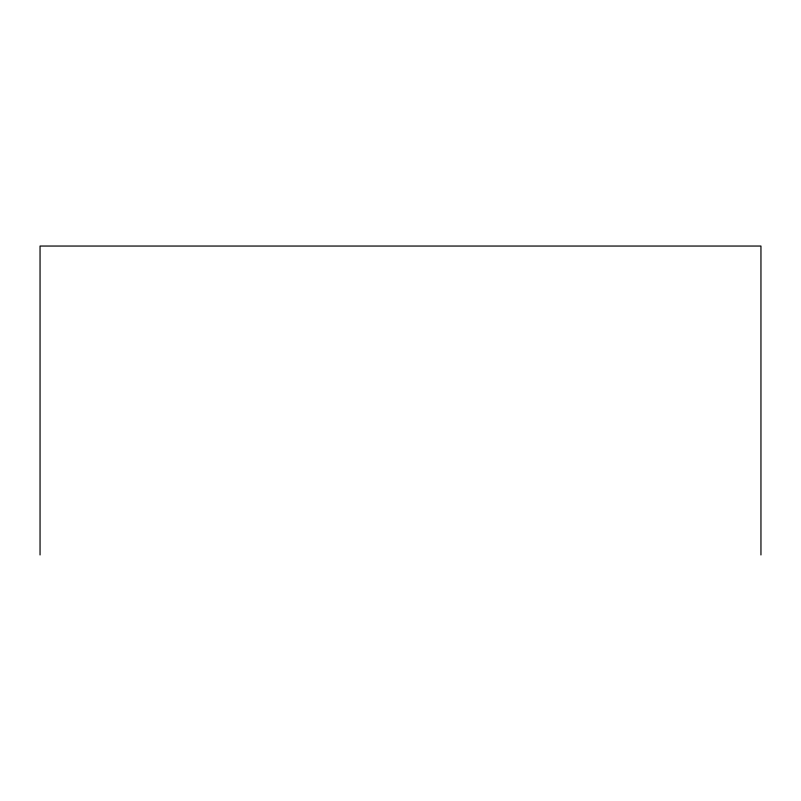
<?xml version="1.0" encoding="UTF-8"?>
<svg xmlns="http://www.w3.org/2000/svg" width="801" height="801" viewBox="0 0 801 801"><rect width="100%" height="100%" fill="white"/><g stroke="black" fill="none" stroke-linecap="round" stroke-linejoin="round"><path stroke-width="1.2" d="M760.95 554.953L760.95 246.047L40.05 246.047L40.05 554.953"/></g></svg>
